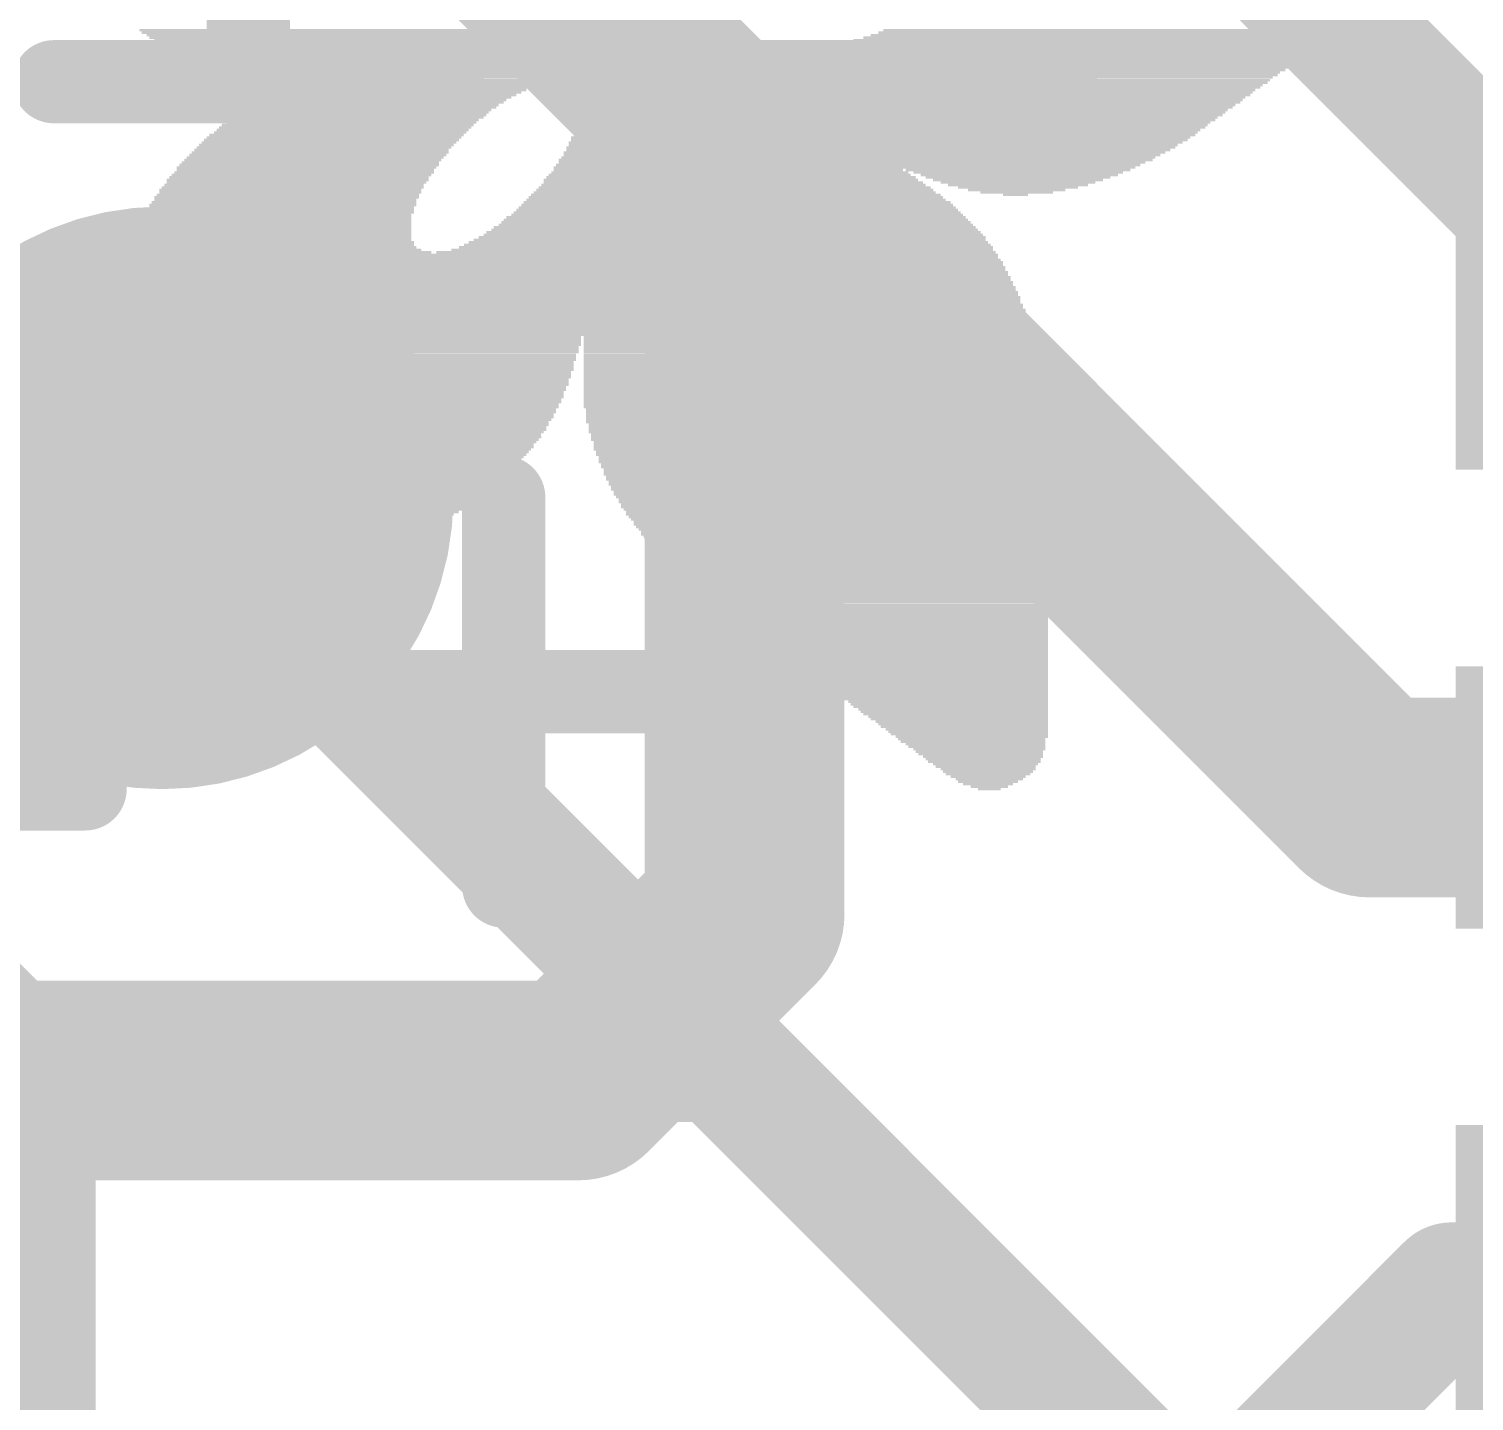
# Model space of a CAD drawing. Extents: x -0.1 to 25.5, y -0.1 to 17.9.
# Drawn here: x 14.529 to 16.734, y 5.48 to 7.574 of the extents above; entities that cross this region are included whole.
import ezdxf

# ---------------------------------------------------------------- set-up
doc = ezdxf.new("R2010")
doc.units = 0
for name, color, linetype in [('1', 12, 'CONTINUOUS'), ('16', 5, 'CONTINUOUS'), ('18', 110, 'CONTINUOUS'), ('21', 40, 'CONTINUOUS'), ('22', 6, 'CONTINUOUS')]:
    doc.layers.add(name, color=color, linetype=linetype)

# ---------------------------------------------------------------- blocks, each defined once
blk = doc.blocks.new('RECT')
blk.add_solid([(-0.5, -0.5), (0.5, -0.5), (-0.5, 0.5), (0.5, 0.5)])
blk = doc.blocks.new('ROUNDV')
at = {"const_width": 0.5}
blk.add_lwpolyline([(0, -0.25, 1), (0, 0.25, 1), (0, -0.25)], format="xyb", dxfattribs=at)

msp = doc.modelspace()

# ---------------------------------------------------------------- linework, layer by layer
at = {"layer": '1'}
for points, const_width in [([(14.605, 8.382), (15.621, 7.366)], 0.3048), ([(16.9562, 7.1508), (16.175, 7.932)], 0.2032), ([(15.621, 7.366), (15.8254, 7.1616)], 0.3048), ([(15.621, 6.223), (15.621, 7.366)], 0.3048), ([(15.8254, 7.1616), (15.8254, 7.1501)], 0.3048), ([(15.8254, 7.1501), (16.5747, 6.4008)], 0.3048), ([(13.6085, 6.862), (14.728, 6.862)], 0.2032), ([(14.728, 6.862), (14.732, 6.858)], 0.2032), ([(16.9562, 6.4008), (16.5747, 6.4008)], 0.3048), ([(14.085, 6.362), (14.478, 5.969)], 0.3048), ([(15.367, 5.969), (15.621, 6.223)], 0.3048), ([(15.367, 5.969), (14.478, 5.969)], 0.3048), ([(14.478, 5.969), (14.478, 5.207)], 0.3048), ([(16.6998, 5.6508), (13.97, 2.921)], 0.2032), ([(16.9562, 5.6508), (16.6998, 5.6508)], 0.2032)]:
    msp.add_lwpolyline(points, dxfattribs=dict(at, const_width=const_width))
for points, const_width in [([(15.6749, 7.4199, 1), (15.5671, 7.3121)], 0.1524), ([(15.6972, 7.366, 1), (15.5448, 7.366)], 0.1524), ([(15.5671, 7.3121, 1), (15.6749, 7.4199)], 0.1524), ([(15.9016, 7.1616, 1), (15.7492, 7.1616)], 0.1524), ([(15.8793, 7.204, 1), (15.7715, 7.0962)], 0.1524), ([(15.7715, 7.1077, 1), (15.8793, 7.2155)], 0.1524), ([(15.7492, 7.1501, 1), (15.9016, 7.1501)], 0.1524), ([(14.7639, 6.8979, 1), (14.6921, 6.8261)], 0.1016), ([(14.728, 6.8112, 1), (14.728, 6.9128)], 0.1016), ([(14.6961, 6.8221, 1), (14.7679, 6.8939)], 0.1016), ([(16.5747, 6.477, 1), (16.5747, 6.3246)], 0.1524), ([(16.5208, 6.3469, 1), (16.6286, 6.4547)], 0.1524), ([(15.6749, 6.1691, 1), (15.5671, 6.2769)], 0.1524), ([(15.5448, 6.223, 1), (15.6972, 6.223)], 0.1524), ([(14.478, 6.0452, 1), (14.478, 5.8928)], 0.1524), ([(14.5542, 5.969, 1), (14.4018, 5.969)], 0.1524), ([(15.367, 5.8928, 1), (15.367, 6.0452)], 0.1524), ([(14.4241, 5.9151, 1), (14.5319, 6.0229)], 0.1524), ([(15.3131, 6.0229, 1), (15.4209, 5.9151)], 0.1524), ([(16.6998, 5.7016, 1), (16.6998, 5.6)], 0.1016), ([(16.7357, 5.6149, 1), (16.6639, 5.6867)], 0.1016)]:
    msp.add_lwpolyline(points, format="xyb", dxfattribs=dict(at, const_width=const_width))
at = {"layer": '16', "const_width": 0.2032}
msp.add_lwpolyline([(14.732, 6.858), (19.05, 2.54)], dxfattribs=at)
at = {"layer": '16', "const_width": 0.1016}
msp.add_lwpolyline([(14.7679, 6.8939, 1), (14.6961, 6.8221)], format="xyb", dxfattribs=at)
at = {"layer": '22', "const_width": 0.127}
for points in [[(14.8636, 8.3828), (14.8636, 7.493)], [(15.1601, 7.493), (14.567, 7.493)], [(16.0957, 7.493), (15.5025, 7.493)], [(14.1695, 6.8588), (14.6144, 6.4139)], [(15.2534, 6.8588), (15.2534, 6.2656)], [(15.5499, 6.5622), (14.9568, 6.5622)], [(14.6144, 6.4139), (14.0213, 6.4139)], [(15.5499, 5.969), (14.9568, 5.969)]]:
    msp.add_lwpolyline(points, dxfattribs=at)
at = {"layer": '22', "const_width": 0.0635}
for points in [[(14.567, 7.5248, 1), (14.567, 7.4613)], [(15.1601, 7.4613, 1), (15.1601, 7.5248)], [(15.5025, 7.5248, 1), (15.5025, 7.4613)], [(16.0957, 7.4613, 1), (16.0957, 7.5248)], [(14.8318, 7.493, 1), (14.8953, 7.493)], [(15.2851, 6.8588, 1), (15.2216, 6.8588)], [(14.9568, 6.5939, 1), (14.9568, 6.5304)], [(15.5499, 6.5304, 1), (15.5499, 6.5939)], [(14.592, 6.3914, 1), (14.6369, 6.4363)], [(14.6144, 6.3821, 1), (14.6144, 6.4456)], [(15.2216, 6.2656, 1), (15.2851, 6.2656)], [(14.9568, 6.0008, 1), (14.9568, 5.9373)], [(15.5499, 5.9373, 1), (15.5499, 6.0008)]]:
    msp.add_lwpolyline(points, format="xyb", dxfattribs=at)

# ---------------------------------------------------------------- block references
at = {"layer": '1', "yscale": 0.5, "rotation": 90}
for p, xscale in [((16.9562, 7.1508), 0.5), ((16.9562, 6.4008), 0.4), ((16.9562, 5.6508), 0.5)]:
    msp.add_blockref('RECT', p, dxfattribs=dict(at, xscale=xscale))
at = {"layer": '18', "xscale": 0.889, "yscale": 0.889}
msp.add_blockref('ROUNDV', (14.732, 6.858), dxfattribs=at)
msp.add_blockref('ROUNDV', (14.732, 6.858), dxfattribs=at)
at = {"layer": '21'}
for p, xscale, yscale in [((15.1372, 7.5717), 0.8801, 0.0038), ((15.141, 7.5679), 0.8801, 0.0038), ((15.1486, 7.5641), 0.8801, 0.0038), ((16.1659, 7.5641), 0.7049, 0.0038), ((16.1735, 7.5679), 0.6973, 0.0038), ((16.1811, 7.5717), 0.6972, 0.0038), ((15.1543, 7.5603), 0.8839, 0.0038), ((15.1619, 7.5565), 0.884, 0.0038), ((15.1696, 7.5527), 0.8839, 0.0038), ((15.1791, 7.5489), 0.8953, 0.0038), ((15.1962, 7.5451), 0.9144, 0.0038), ((15.6172, 7.5413), 1.7412, 0.0038), ((16.1068, 7.5451), 0.7696, 0.0038), ((16.1239, 7.5489), 0.743, 0.0038), ((16.1373, 7.5527), 0.7315, 0.0038), ((16.1468, 7.5565), 0.7201, 0.0038), ((16.1582, 7.5603), 0.7124, 0.0038), ((15.6172, 7.5375), 1.726, 0.0039), ((15.6191, 7.5336), 1.7145, 0.0038), ((15.621, 7.5298), 1.703, 0.0038), ((15.621, 7.526), 1.6878, 0.0038), ((15.6229, 7.5222), 1.6764, 0.0038), ((15.6248, 7.5184), 1.6574, 0.0038), ((15.6287, 7.5146), 1.6421, 0.0038), ((15.6325, 7.5108), 1.6269, 0.0038), ((15.6343, 7.507), 1.6078, 0.0038), ((15.6401, 7.5032), 1.5887, 0.0038), ((15.6458, 7.4994), 1.5621, 0.0039), ((14.9219, 7.4955), 0.0305, 0.0038), ((15.101, 7.4765), 0.3581, 0.0038), ((15.1105, 7.4803), 0.3543, 0.0038), ((15.12, 7.4841), 0.3505, 0.0038), ((15.1334, 7.4879), 0.3467, 0.0038), ((15.1448, 7.4917), 0.3467, 0.0038), ((15.7048, 7.4955), 1.4364, 0.0038), ((15.8839, 7.4917), 1.0706, 0.0038), ((15.8839, 7.4879), 1.0554, 0.0038), ((15.8839, 7.4841), 1.0478, 0.0038), ((15.882, 7.4803), 1.0363, 0.0038), ((15.882, 7.4765), 1.0287, 0.0038), ((15.0552, 7.4536), 0.3734, 0.0038), ((15.059, 7.4574), 0.3734, 0.0038), ((15.0686, 7.4613), 0.3695, 0.0039), ((15.0743, 7.4651), 0.3657, 0.0038), ((15.0819, 7.4689), 0.3658, 0.0038), ((15.0914, 7.4727), 0.362, 0.0038), ((15.8801, 7.4727), 1.0249, 0.0038), ((15.8782, 7.4689), 1.0135, 0.0038), ((15.4381, 7.4613), 0.1334, 0.0039), ((15.4343, 7.4574), 0.1258, 0.0038), ((15.4324, 7.4536), 0.122, 0.0038), ((15.8763, 7.4651), 1.0097, 0.0038), ((15.9563, 7.4613), 0.842, 0.0039), ((15.9563, 7.4574), 0.8268, 0.0038), ((15.9582, 7.4536), 0.8154, 0.0038), ((15.0247, 7.4346), 0.381, 0.0038), ((15.0324, 7.4384), 0.381, 0.0038), ((15.0362, 7.4422), 0.381, 0.0038), ((15.0419, 7.446), 0.3772, 0.0038), ((15.0476, 7.4498), 0.3734, 0.0038), ((15.4267, 7.4384), 0.1181, 0.0038), ((15.4267, 7.4346), 0.1181, 0.0038), ((15.4305, 7.4498), 0.1182, 0.0038), ((15.4305, 7.446), 0.1182, 0.0038), ((15.4286, 7.4422), 0.1143, 0.0038), ((15.9563, 7.4498), 0.8039, 0.0038), ((15.9582, 7.446), 0.7925, 0.0038), ((15.9582, 7.4422), 0.7848, 0.0038), ((15.9563, 7.4384), 0.7734, 0.0038), ((15.9563, 7.4346), 0.7658, 0.0038), ((14.9981, 7.4117), 0.3886, 0.0038), ((15.0038, 7.4155), 0.3848, 0.0038), ((15.0076, 7.4193), 0.3848, 0.0038), ((15.0114, 7.4232), 0.3848, 0.0039), ((15.0152, 7.427), 0.3848, 0.0038), ((15.0209, 7.4308), 0.381, 0.0038), ((15.421, 7.4155), 0.1219, 0.0038), ((15.421, 7.4117), 0.1219, 0.0038), ((15.4229, 7.4232), 0.1181, 0.0039), ((15.4229, 7.4193), 0.1181, 0.0038), ((15.4248, 7.427), 0.1143, 0.0038), ((15.4267, 7.4308), 0.1181, 0.0038), ((15.9544, 7.4308), 0.7544, 0.0038), ((15.9544, 7.427), 0.7468, 0.0038), ((15.9544, 7.4232), 0.7391, 0.0039), ((15.9525, 7.4193), 0.7277, 0.0038), ((15.9525, 7.4155), 0.7201, 0.0038), ((15.9525, 7.4117), 0.7125, 0.0038), ((14.9752, 7.3889), 0.3886, 0.0038), ((14.979, 7.3927), 0.3886, 0.0038), ((14.9828, 7.3965), 0.3886, 0.0038), ((14.9866, 7.4003), 0.3886, 0.0038), ((14.9905, 7.4041), 0.3887, 0.0038), ((14.9943, 7.4079), 0.3887, 0.0038), ((15.4153, 7.3927), 0.1333, 0.0038), ((15.4153, 7.3889), 0.1333, 0.0038), ((15.4172, 7.4003), 0.1295, 0.0038), ((15.4172, 7.3965), 0.1295, 0.0038), ((15.4191, 7.4079), 0.1257, 0.0038), ((15.4191, 7.4041), 0.1257, 0.0038), ((15.9506, 7.4079), 0.7011, 0.0038), ((15.9506, 7.4041), 0.6934, 0.0038), ((15.9468, 7.4003), 0.6858, 0.0038), ((15.9449, 7.3965), 0.6743, 0.0038), ((15.9449, 7.3927), 0.6667, 0.0038), ((15.943, 7.3889), 0.6553, 0.0038), ((14.9562, 7.366), 0.3963, 0.0038), ((14.9581, 7.3698), 0.3925, 0.0038), ((14.9619, 7.3736), 0.3924, 0.0038), ((14.9657, 7.3774), 0.3924, 0.0038), ((14.9695, 7.3812), 0.3924, 0.0038), ((14.9733, 7.3851), 0.3924, 0.0039), ((15.4095, 7.366), 0.1524, 0.0038), ((15.4115, 7.3736), 0.1485, 0.0038), ((15.4115, 7.3698), 0.1485, 0.0038), ((15.4134, 7.3774), 0.1447, 0.0038), ((15.4153, 7.3851), 0.1409, 0.0039), ((15.4153, 7.3812), 0.1409, 0.0038), ((15.9392, 7.3851), 0.6477, 0.0039), ((15.9373, 7.3812), 0.6363, 0.0038), ((15.9353, 7.3774), 0.6248, 0.0038), ((15.9334, 7.3736), 0.621, 0.0038), ((15.9296, 7.3698), 0.6058, 0.0038), ((15.9258, 7.366), 0.5982, 0.0038), ((14.939, 7.3431), 0.4, 0.0038), ((14.9409, 7.347), 0.3962, 0.0039), ((14.9447, 7.3508), 0.3962, 0.0038), ((14.9486, 7.3546), 0.3963, 0.0038), ((14.9524, 7.3622), 0.3963, 0.0038), ((14.9505, 7.3584), 0.3925, 0.0038), ((15.4039, 7.3431), 0.1791, 0.0038), ((15.4058, 7.347), 0.1753, 0.0039), ((15.4058, 7.3508), 0.1677, 0.0038), ((15.4077, 7.3546), 0.1639, 0.0038), ((15.4096, 7.3622), 0.1601, 0.0038), ((15.4096, 7.3584), 0.1601, 0.0038), ((15.9239, 7.3622), 0.5868, 0.0038), ((15.7486, 7.3584), 0.2286, 0.0038), ((15.7525, 7.3546), 0.2363, 0.0038), ((15.7563, 7.3508), 0.2363, 0.0038), ((15.7601, 7.347), 0.2439, 0.0039), ((15.7639, 7.3431), 0.2438, 0.0038), ((16.0382, 7.3584), 0.3429, 0.0038), ((16.0382, 7.3546), 0.32, 0.0038), ((16.0401, 7.3508), 0.301, 0.0038), ((16.0382, 7.347), 0.282, 0.0039), ((16.0382, 7.3431), 0.259, 0.0038), ((14.9276, 7.3279), 0.4, 0.0038), ((14.9276, 7.3241), 0.4, 0.0038), ((14.9314, 7.3317), 0.4, 0.0038), ((14.9333, 7.3355), 0.3962, 0.0038), ((14.9371, 7.3393), 0.3962, 0.0038), ((15.4001, 7.3241), 0.2019, 0.0038), ((15.4001, 7.3279), 0.1943, 0.0038), ((15.402, 7.3317), 0.1905, 0.0038), ((15.4039, 7.3355), 0.1867, 0.0038), ((15.4039, 7.3393), 0.1791, 0.0038), ((15.7677, 7.3393), 0.2514, 0.0038), ((15.7715, 7.3355), 0.2514, 0.0038), ((15.7753, 7.3317), 0.259, 0.0038), ((15.7792, 7.3279), 0.2591, 0.0038), ((15.7811, 7.3241), 0.2629, 0.0038), ((16.0382, 7.3393), 0.2362, 0.0038), ((16.0382, 7.3355), 0.2134, 0.0038), ((16.0382, 7.3317), 0.1828, 0.0038), ((16.0363, 7.3279), 0.1486, 0.0038), ((16.0362, 7.3241), 0.1105, 0.0038), ((14.9162, 7.305), 0.4077, 0.0038), ((14.9143, 7.3012), 0.4039, 0.0038), ((14.9181, 7.3089), 0.4039, 0.0039), ((14.9219, 7.3165), 0.4039, 0.0038), ((14.92, 7.3127), 0.4001, 0.0038), ((14.9238, 7.3203), 0.4001, 0.0038), ((15.3924, 7.3012), 0.2324, 0.0038), ((15.3943, 7.305), 0.2286, 0.0038), ((15.3943, 7.3089), 0.221, 0.0039), ((15.3962, 7.3127), 0.2172, 0.0038), ((15.3962, 7.3165), 0.2096, 0.0038), ((15.3981, 7.3203), 0.2058, 0.0038), ((15.7868, 7.3203), 0.2667, 0.0038), ((15.7887, 7.3165), 0.2705, 0.0038), ((15.7982, 7.305), 0.2819, 0.0038), ((15.7925, 7.3127), 0.2705, 0.0038), ((15.7963, 7.3089), 0.2781, 0.0039), ((15.802, 7.3012), 0.2819, 0.0038), ((16.0343, 7.3203), 0.0381, 0.0038), ((14.9047, 7.2784), 0.4153, 0.0038), ((14.9067, 7.286), 0.4115, 0.0038), ((14.9067, 7.2822), 0.4115, 0.0038), ((14.9085, 7.2898), 0.4077, 0.0038), ((14.9123, 7.2974), 0.4077, 0.0038), ((14.9123, 7.2936), 0.4077, 0.0038), ((15.3848, 7.2784), 0.2705, 0.0038), ((15.3848, 7.2822), 0.2629, 0.0038), ((15.3867, 7.286), 0.2591, 0.0038), ((15.3886, 7.2898), 0.2476, 0.0038), ((15.3905, 7.2936), 0.2438, 0.0038), ((15.3924, 7.2974), 0.24, 0.0038), ((15.8039, 7.2974), 0.2858, 0.0038), ((15.8077, 7.2936), 0.2858, 0.0038), ((15.8096, 7.2898), 0.2896, 0.0038), ((15.8115, 7.286), 0.2934, 0.0038), ((15.8153, 7.2822), 0.2934, 0.0038), ((15.8172, 7.2784), 0.2972, 0.0038), ((14.899, 7.2555), 0.4268, 0.0038), ((14.9009, 7.2631), 0.4229, 0.0038), ((14.9009, 7.2593), 0.4229, 0.0038), ((14.9029, 7.2708), 0.4191, 0.0039), ((14.9029, 7.2669), 0.4191, 0.0038), ((14.9047, 7.2746), 0.4153, 0.0038), ((15.3734, 7.2555), 0.3163, 0.0038), ((15.3772, 7.2593), 0.3086, 0.0038), ((15.3772, 7.2631), 0.301, 0.0038), ((15.381, 7.2669), 0.2934, 0.0038), ((15.381, 7.2708), 0.2857, 0.0039), ((15.3829, 7.2746), 0.2743, 0.0038), ((15.8191, 7.2746), 0.301, 0.0038), ((15.8229, 7.2708), 0.301, 0.0039), ((15.8248, 7.2669), 0.3048, 0.0038), ((15.8267, 7.2631), 0.3086, 0.0038), ((15.8287, 7.2593), 0.3125, 0.0038), ((15.8325, 7.2555), 0.3125, 0.0038), ((14.9085, 7.2327), 0.4686, 0.0039), ((14.899, 7.2403), 0.442, 0.0038), ((14.9028, 7.2365), 0.4496, 0.0038), ((14.899, 7.2479), 0.4344, 0.0038), ((14.899, 7.2441), 0.4344, 0.0038), ((14.899, 7.2517), 0.4268, 0.0038), ((15.3486, 7.2327), 0.3962, 0.0039), ((15.3581, 7.2365), 0.3696, 0.0038), ((15.3639, 7.2403), 0.3581, 0.0038), ((15.3658, 7.2441), 0.3467, 0.0038), ((15.3677, 7.2479), 0.3353, 0.0038), ((15.3715, 7.2517), 0.3277, 0.0038), ((15.8325, 7.2517), 0.3125, 0.0038), ((15.8344, 7.2479), 0.3163, 0.0038), ((15.8363, 7.2441), 0.3201, 0.0038), ((15.8382, 7.2403), 0.3239, 0.0038), ((15.8382, 7.2365), 0.3239, 0.0038), ((15.842, 7.2327), 0.3238, 0.0039), ((15.1143, 7.2136), 0.8953, 0.0038), ((15.1124, 7.2212), 0.8839, 0.0038), ((15.1105, 7.225), 0.8801, 0.0038), ((15.1143, 7.2174), 0.8877, 0.0038), ((15.1124, 7.2288), 0.8763, 0.0038), ((15.8439, 7.2288), 0.3276, 0.0038), ((15.8439, 7.225), 0.3276, 0.0038), ((15.8458, 7.2212), 0.3314, 0.0038), ((15.8477, 7.2174), 0.3352, 0.0038), ((15.8477, 7.2136), 0.3352, 0.0038), ((15.1181, 7.1946), 0.9182, 0.0039), ((15.12, 7.1907), 0.922, 0.0038), ((15.1143, 7.206), 0.903, 0.0038), ((15.1162, 7.2022), 0.9068, 0.0038), ((15.1181, 7.1984), 0.9106, 0.0038), ((15.1143, 7.2098), 0.8953, 0.0038), ((15.8496, 7.2098), 0.339, 0.0038), ((15.8496, 7.206), 0.339, 0.0038), ((15.8516, 7.2022), 0.3429, 0.0038), ((15.8516, 7.1984), 0.3429, 0.0038), ((15.8535, 7.1946), 0.3467, 0.0039), ((15.8535, 7.1907), 0.3467, 0.0038), ((15.1277, 7.1717), 0.9525, 0.0038), ((15.1296, 7.1679), 0.9563, 0.0038), ((15.1219, 7.1831), 0.9334, 0.0038), ((15.1238, 7.1793), 0.9372, 0.0038), ((15.1257, 7.1755), 0.941, 0.0038), ((15.1219, 7.1869), 0.9258, 0.0038), ((15.8553, 7.1717), 0.3658, 0.0038), ((15.8553, 7.1679), 0.3658, 0.0038), ((15.8534, 7.1831), 0.3544, 0.0038), ((15.8553, 7.1793), 0.3582, 0.0038), ((15.8553, 7.1755), 0.3582, 0.0038), ((15.8554, 7.1869), 0.3505, 0.0038), ((15.3448, 7.1488), 1.4021, 0.0038), ((15.3467, 7.145), 1.4059, 0.0038), ((15.1333, 7.1603), 0.9716, 0.0038), ((15.139, 7.1565), 0.983, 0.0039), ((15.3467, 7.1526), 1.3983, 0.0038), ((15.1334, 7.1641), 0.9639, 0.0038), ((15.8496, 7.1565), 0.3848, 0.0039), ((15.8534, 7.1603), 0.3772, 0.0038), ((15.8553, 7.1641), 0.3734, 0.0038), ((15.3448, 7.126), 1.4173, 0.0038), ((15.3467, 7.1222), 1.4211, 0.0038), ((15.3448, 7.1374), 1.4097, 0.0038), ((15.3467, 7.1336), 1.4135, 0.0038), ((15.3467, 7.1298), 1.4135, 0.0038), ((15.3467, 7.1412), 1.4059, 0.0038), ((15, 7.1031), 0.7429, 0.0038), ((15.3448, 7.1145), 1.4249, 0.0038), ((15.3467, 7.1107), 1.4288, 0.0038), ((15.3467, 7.1069), 1.4288, 0.0038), ((15.3467, 7.1184), 1.4211, 0.0039), ((15.7182, 7.1031), 0.6858, 0.0038), ((14.9943, 7.0803), 0.7467, 0.0039), ((14.9981, 7.0917), 0.7467, 0.0038), ((14.9962, 7.0879), 0.7429, 0.0038), ((14.9962, 7.0841), 0.7429, 0.0038), ((15, 7.0993), 0.7429, 0.0038), ((15, 7.0955), 0.7429, 0.0038), ((15.7182, 7.0993), 0.6858, 0.0038), ((15.7201, 7.0955), 0.6896, 0.0038), ((15.7201, 7.0917), 0.6896, 0.0038), ((15.7201, 7.0879), 0.6896, 0.0038), ((15.7201, 7.0841), 0.6896, 0.0038), ((15.722, 7.0803), 0.6934, 0.0039), ((14.9905, 7.0688), 0.7467, 0.0038), ((14.9886, 7.065), 0.7429, 0.0038), ((14.9886, 7.0612), 0.7429, 0.0038), ((14.9886, 7.0574), 0.7429, 0.0038), ((14.9924, 7.0764), 0.7429, 0.0038), ((14.9924, 7.0726), 0.7429, 0.0038), ((15.722, 7.0764), 0.6934, 0.0038), ((15.722, 7.0726), 0.6934, 0.0038), ((15.722, 7.0688), 0.6934, 0.0038), ((15.7239, 7.065), 0.6972, 0.0038), ((15.7239, 7.0612), 0.6972, 0.0038), ((15.7239, 7.0574), 0.6972, 0.0038), ((14.9828, 7.0422), 0.7468, 0.0039), ((14.9809, 7.0383), 0.743, 0.0038), ((14.9809, 7.0345), 0.743, 0.0038), ((14.9867, 7.0536), 0.7467, 0.0038), ((14.9848, 7.0498), 0.7429, 0.0038), ((14.9848, 7.046), 0.7429, 0.0038), ((15.7239, 7.0536), 0.6972, 0.0038), ((15.7239, 7.0498), 0.6972, 0.0038), ((15.7258, 7.046), 0.701, 0.0038), ((15.7258, 7.0422), 0.701, 0.0039), ((15.7258, 7.0383), 0.701, 0.0038), ((15.7258, 7.0345), 0.701, 0.0038), ((14.9733, 7.0193), 0.743, 0.0038), ((14.9733, 7.0155), 0.743, 0.0038), ((14.979, 7.0307), 0.7468, 0.0038), ((14.9771, 7.0269), 0.743, 0.0038), ((14.9771, 7.0231), 0.743, 0.0038), ((15.7258, 7.0307), 0.701, 0.0038), ((15.7258, 7.0269), 0.701, 0.0038), ((15.7258, 7.0231), 0.701, 0.0038), ((15.7277, 7.0193), 0.7048, 0.0038), ((15.7277, 7.0155), 0.7048, 0.0038), ((14.9657, 6.9964), 0.743, 0.0038), ((14.9638, 6.9926), 0.7391, 0.0038), ((14.9695, 7.0079), 0.743, 0.0038), ((14.9695, 7.0041), 0.743, 0.0039), ((14.9676, 7.0002), 0.7392, 0.0038), ((14.9733, 7.0117), 0.743, 0.0038), ((15.7277, 7.0117), 0.7048, 0.0038), ((15.7277, 7.0079), 0.7048, 0.0038), ((15.7277, 7.0041), 0.7048, 0.0039), ((15.7277, 7.0002), 0.7048, 0.0038), ((15.7277, 6.9964), 0.7048, 0.0038), ((15.7296, 6.9926), 0.701, 0.0038), ((14.9543, 6.9736), 0.7353, 0.0038), ((14.9543, 6.9698), 0.7353, 0.0038), ((14.96, 6.985), 0.7391, 0.0038), ((14.96, 6.9812), 0.7391, 0.0038), ((14.9581, 6.9774), 0.7353, 0.0038), ((14.9638, 6.9888), 0.7391, 0.0038), ((15.7296, 6.9888), 0.701, 0.0038), ((15.7296, 6.985), 0.701, 0.0038), ((15.7296, 6.9812), 0.701, 0.0038), ((15.7296, 6.9774), 0.701, 0.0038), ((15.7315, 6.9736), 0.7048, 0.0038), ((15.7334, 6.9698), 0.701, 0.0038), ((14.9428, 6.9469), 0.7277, 0.0038), ((14.9448, 6.9507), 0.7315, 0.0038), ((14.9466, 6.9545), 0.7277, 0.0038), ((14.9505, 6.9621), 0.7353, 0.0038), ((14.9486, 6.9583), 0.7315, 0.0038), ((14.9524, 6.966), 0.7315, 0.0039), ((15.7334, 6.966), 0.701, 0.0039), ((15.7334, 6.9621), 0.701, 0.0038), ((15.7334, 6.9583), 0.701, 0.0038), ((15.7353, 6.9545), 0.6972, 0.0038), ((15.7353, 6.9507), 0.6972, 0.0038), ((15.7353, 6.9469), 0.6972, 0.0038), ((14.9314, 6.9279), 0.7201, 0.0039), ((14.9295, 6.924), 0.7163, 0.0038), ((14.9352, 6.9317), 0.72, 0.0038), ((14.9372, 6.9393), 0.7239, 0.0038), ((14.9372, 6.9355), 0.7239, 0.0038), ((14.941, 6.9431), 0.7239, 0.0038), ((15.7372, 6.9431), 0.6934, 0.0038), ((15.7372, 6.9393), 0.6934, 0.0038), ((15.7372, 6.9355), 0.6934, 0.0038), ((15.7372, 6.9317), 0.6934, 0.0038), ((15.7391, 6.9279), 0.6896, 0.0039), ((15.7391, 6.924), 0.6896, 0.0038), ((14.9162, 6.905), 0.7049, 0.0038), ((14.9238, 6.9164), 0.7125, 0.0038), ((14.9219, 6.9126), 0.7087, 0.0038), ((14.92, 6.9088), 0.7049, 0.0038), ((14.9276, 6.9202), 0.7125, 0.0038), ((15.741, 6.9202), 0.6858, 0.0038), ((15.741, 6.9164), 0.6858, 0.0038), ((15.741, 6.9126), 0.6858, 0.0038), ((15.7429, 6.9088), 0.682, 0.0038), ((15.7429, 6.905), 0.682, 0.0038), ((14.9009, 6.8821), 0.6896, 0.0038), ((14.9085, 6.8936), 0.6972, 0.0038), ((14.9066, 6.8898), 0.6934, 0.0039), ((14.9047, 6.8859), 0.6896, 0.0038), ((14.9123, 6.8974), 0.6973, 0.0038), ((14.9143, 6.9012), 0.7011, 0.0038), ((15.7448, 6.9012), 0.6782, 0.0038), ((15.7448, 6.8974), 0.6782, 0.0038), ((15.7448, 6.8936), 0.6782, 0.0038), ((15.7467, 6.8898), 0.6744, 0.0039), ((15.7467, 6.8859), 0.6744, 0.0038), ((15.7487, 6.8821), 0.6705, 0.0038), ((14.8838, 6.8593), 0.6705, 0.0038), ((14.8933, 6.8707), 0.682, 0.0038), ((14.8895, 6.8669), 0.6744, 0.0038), ((14.8876, 6.8631), 0.6706, 0.0038), ((14.899, 6.8783), 0.6858, 0.0038), ((14.8971, 6.8745), 0.682, 0.0038), ((15.7487, 6.8783), 0.6705, 0.0038), ((15.7506, 6.8745), 0.6667, 0.0038), ((15.7506, 6.8707), 0.6667, 0.0038), ((15.7525, 6.8669), 0.6629, 0.0038), ((15.7525, 6.8631), 0.6629, 0.0038), ((15.7544, 6.8593), 0.6591, 0.0038), ((14.8628, 6.8364), 0.6439, 0.0038), ((14.8742, 6.8478), 0.6591, 0.0038), ((14.8704, 6.844), 0.6515, 0.0038), ((14.8686, 6.8402), 0.6477, 0.0038), ((14.878, 6.8517), 0.6591, 0.0039), ((14.88, 6.8555), 0.6629, 0.0038), ((15.7563, 6.8555), 0.6553, 0.0038), ((15.7563, 6.8517), 0.6553, 0.0039), ((15.7582, 6.8478), 0.6515, 0.0038), ((15.7582, 6.844), 0.6515, 0.0038), ((15.7601, 6.8402), 0.6477, 0.0038), ((15.762, 6.8364), 0.6439, 0.0038), ((14.8399, 6.8136), 0.6135, 0.0039), ((14.8514, 6.825), 0.6286, 0.0038), ((14.8476, 6.8212), 0.621, 0.0038), ((14.8438, 6.8174), 0.6134, 0.0038), ((14.859, 6.8326), 0.6362, 0.0038), ((14.8571, 6.8288), 0.6324, 0.0038), ((15.762, 6.8326), 0.6439, 0.0038), ((15.7639, 6.8288), 0.6401, 0.0038), ((15.7658, 6.825), 0.6363, 0.0038), ((15.7677, 6.8212), 0.6324, 0.0038), ((15.7677, 6.8174), 0.6324, 0.0038), ((15.7696, 6.8136), 0.6286, 0.0039), ((14.8266, 6.8021), 0.5944, 0.0038), ((14.8209, 6.7983), 0.583, 0.0038), ((14.8171, 6.7945), 0.5753, 0.0038), ((14.8361, 6.8097), 0.6058, 0.0038), ((14.8323, 6.8059), 0.5982, 0.0038), ((15.7715, 6.8097), 0.6248, 0.0038), ((15.7734, 6.8059), 0.621, 0.0038), ((15.7734, 6.8021), 0.621, 0.0038), ((15.7753, 6.7983), 0.6172, 0.0038), ((15.7772, 6.7945), 0.6134, 0.0038), ((14.7885, 6.7755), 0.5334, 0.0039), ((14.7828, 6.7716), 0.522, 0.0038), ((14.8056, 6.7869), 0.5601, 0.0038), ((14.8018, 6.7831), 0.5525, 0.0038), ((14.7961, 6.7793), 0.541, 0.0038), ((14.8114, 6.7907), 0.5715, 0.0038), ((15.7791, 6.7907), 0.6096, 0.0038), ((15.781, 6.7869), 0.6058, 0.0038), ((15.781, 6.7831), 0.6058, 0.0038), ((15.7829, 6.7793), 0.602, 0.0038), ((15.7848, 6.7755), 0.5982, 0.0039), ((15.7868, 6.7716), 0.5943, 0.0038), ((14.7504, 6.7526), 0.4724, 0.0038), ((14.7447, 6.7488), 0.461, 0.0038), ((14.7637, 6.7602), 0.4915, 0.0038), ((14.7695, 6.764), 0.5029, 0.0038), ((14.7581, 6.7564), 0.4801, 0.0038), ((14.7771, 6.7678), 0.5106, 0.0038), ((15.7887, 6.7678), 0.5905, 0.0038), ((15.7906, 6.764), 0.5867, 0.0038), ((15.7925, 6.7602), 0.5829, 0.0038), ((15.7944, 6.7564), 0.5791, 0.0038), ((15.7963, 6.7526), 0.5753, 0.0038), ((15.7982, 6.7488), 0.5715, 0.0038), ((14.718, 6.7335), 0.4153, 0.0038), ((14.7123, 6.7297), 0.4038, 0.0038), ((14.7066, 6.7259), 0.3924, 0.0038), ((14.7371, 6.745), 0.4458, 0.0038), ((14.7256, 6.7374), 0.4229, 0.0039), ((14.7314, 6.7412), 0.4343, 0.0038), ((15.8001, 6.745), 0.5677, 0.0038), ((15.802, 6.7412), 0.5639, 0.0038), ((15.8039, 6.7374), 0.5601, 0.0039), ((15.8058, 6.7335), 0.5562, 0.0038), ((15.8077, 6.7297), 0.5524, 0.0038), ((15.8096, 6.7259), 0.5486, 0.0038), ((14.7009, 6.7221), 0.381, 0.0038), ((14.6952, 6.7183), 0.3696, 0.0038), ((14.6837, 6.7107), 0.3467, 0.0038), ((14.6723, 6.7031), 0.3238, 0.0038), ((14.6895, 6.7145), 0.3581, 0.0038), ((14.6781, 6.7069), 0.3353, 0.0038), ((15.8115, 6.7221), 0.5448, 0.0038), ((15.8153, 6.7183), 0.5372, 0.0038), ((15.8172, 6.7145), 0.5334, 0.0038), ((15.8191, 6.7107), 0.5296, 0.0038), ((15.821, 6.7069), 0.5258, 0.0038), ((15.8249, 6.7031), 0.5181, 0.0038), ((14.6685, 6.6993), 0.3086, 0.0039), ((14.6628, 6.6954), 0.2972, 0.0038), ((14.657, 6.6916), 0.2857, 0.0038), ((14.6514, 6.6878), 0.2743, 0.0038), ((14.6476, 6.684), 0.2591, 0.0038), ((15.8268, 6.6993), 0.5143, 0.0039), ((15.8287, 6.6954), 0.5105, 0.0038), ((15.8325, 6.6916), 0.5029, 0.0038), ((15.8344, 6.6878), 0.4991, 0.0038), ((15.8363, 6.684), 0.4953, 0.0038), ((14.6419, 6.6802), 0.2477, 0.0038), ((14.638, 6.6764), 0.2324, 0.0038), ((14.6342, 6.6726), 0.2172, 0.0038), ((14.6285, 6.6688), 0.2058, 0.0038), ((14.6247, 6.665), 0.1905, 0.0038), ((14.6209, 6.6612), 0.1753, 0.0039), ((15.8401, 6.6802), 0.4877, 0.0038), ((15.842, 6.6764), 0.4839, 0.0038), ((15.8458, 6.6726), 0.4762, 0.0038), ((15.8477, 6.6688), 0.4724, 0.0038), ((15.8496, 6.665), 0.4686, 0.0038), ((15.8534, 6.6612), 0.461, 0.0039), ((14.6171, 6.6573), 0.16, 0.0038), ((14.6133, 6.6535), 0.1447, 0.0038), ((14.6095, 6.6497), 0.1295, 0.0038), ((14.6075, 6.6459), 0.1105, 0.0038), ((14.6038, 6.6421), 0.0953, 0.0038), ((14.5999, 6.6383), 0.0724, 0.0038), ((15.8553, 6.6573), 0.4572, 0.0038), ((15.8572, 6.6535), 0.4534, 0.0038), ((15.861, 6.6497), 0.4458, 0.0038), ((15.863, 6.6459), 0.4419, 0.0038), ((15.8649, 6.6421), 0.4381, 0.0038), ((15.8687, 6.6383), 0.4305, 0.0038), ((14.5981, 6.6345), 0.0457, 0.0038), ((15.8706, 6.6345), 0.4267, 0.0038), ((15.8744, 6.6307), 0.4191, 0.0038), ((15.8763, 6.6269), 0.4153, 0.0038), ((15.8782, 6.6231), 0.4115, 0.0039), ((15.882, 6.6192), 0.4038, 0.0038), ((15.8839, 6.6154), 0.4, 0.0038), ((15.8858, 6.6116), 0.3962, 0.0038), ((15.8896, 6.6078), 0.3886, 0.0038), ((15.8915, 6.604), 0.3848, 0.0038), ((15.8953, 6.6002), 0.3772, 0.0038), ((15.8972, 6.5964), 0.3734, 0.0038), ((15.8991, 6.5926), 0.3696, 0.0038), ((15.903, 6.5888), 0.3619, 0.0038), ((15.9049, 6.585), 0.3581, 0.0039), ((15.9068, 6.5811), 0.3543, 0.0038), ((15.9106, 6.5773), 0.3467, 0.0038), ((15.9125, 6.5735), 0.3429, 0.0038), ((15.9144, 6.5697), 0.3391, 0.0038), ((15.9182, 6.5659), 0.3315, 0.0038), ((15.9201, 6.5621), 0.3276, 0.0038), ((15.9239, 6.5583), 0.32, 0.0038), ((15.9258, 6.5545), 0.3162, 0.0038), ((15.9277, 6.5507), 0.3124, 0.0038), ((15.9315, 6.5469), 0.3048, 0.0039), ((15.9334, 6.543), 0.301, 0.0038), ((15.9353, 6.5392), 0.2972, 0.0038), ((15.9392, 6.5354), 0.2895, 0.0038), ((15.9411, 6.5316), 0.2857, 0.0038), ((15.943, 6.5278), 0.2819, 0.0038), ((15.9468, 6.524), 0.2743, 0.0038), ((15.9487, 6.5202), 0.2705, 0.0038), ((15.9525, 6.5164), 0.2629, 0.0038), ((15.9544, 6.5126), 0.2591, 0.0038), ((15.9563, 6.5088), 0.2553, 0.0039), ((15.9601, 6.5049), 0.2476, 0.0038), ((15.962, 6.5011), 0.2438, 0.0038), ((15.9639, 6.4973), 0.24, 0.0038), ((15.9677, 6.4935), 0.2324, 0.0038), ((15.9677, 6.4897), 0.2248, 0.0038), ((15.9696, 6.4859), 0.221, 0.0038), ((15.9734, 6.4821), 0.2134, 0.0038), ((15.9754, 6.4783), 0.2095, 0.0038), ((15.9792, 6.4745), 0.2019, 0.0038), ((15.9792, 6.4707), 0.1943, 0.0039), ((15.9811, 6.4668), 0.1905, 0.0038), ((15.9849, 6.463), 0.1829, 0.0038), ((15.9849, 6.4592), 0.1753, 0.0038), ((15.9868, 6.4554), 0.1715, 0.0038), ((15.9887, 6.4516), 0.16, 0.0038), ((15.9887, 6.4478), 0.1524, 0.0038), ((15.9925, 6.444), 0.1448, 0.0038), ((15.9925, 6.4402), 0.1372, 0.0038), ((15.9925, 6.4364), 0.1295, 0.0038), ((15.9925, 6.4325), 0.1143, 0.0039), ((15.9944, 6.4287), 0.1029, 0.0038), ((15.9925, 6.4249), 0.0914, 0.0038), ((15.9925, 6.4211), 0.0762, 0.0038), ((15.9944, 6.4173), 0.0572, 0.0038), ((15.9944, 6.4135), 0.0343, 0.0038)]:
    msp.add_blockref('RECT', p, dxfattribs=dict(at, xscale=xscale, yscale=yscale))

doc.saveas('drawing.dxf')
